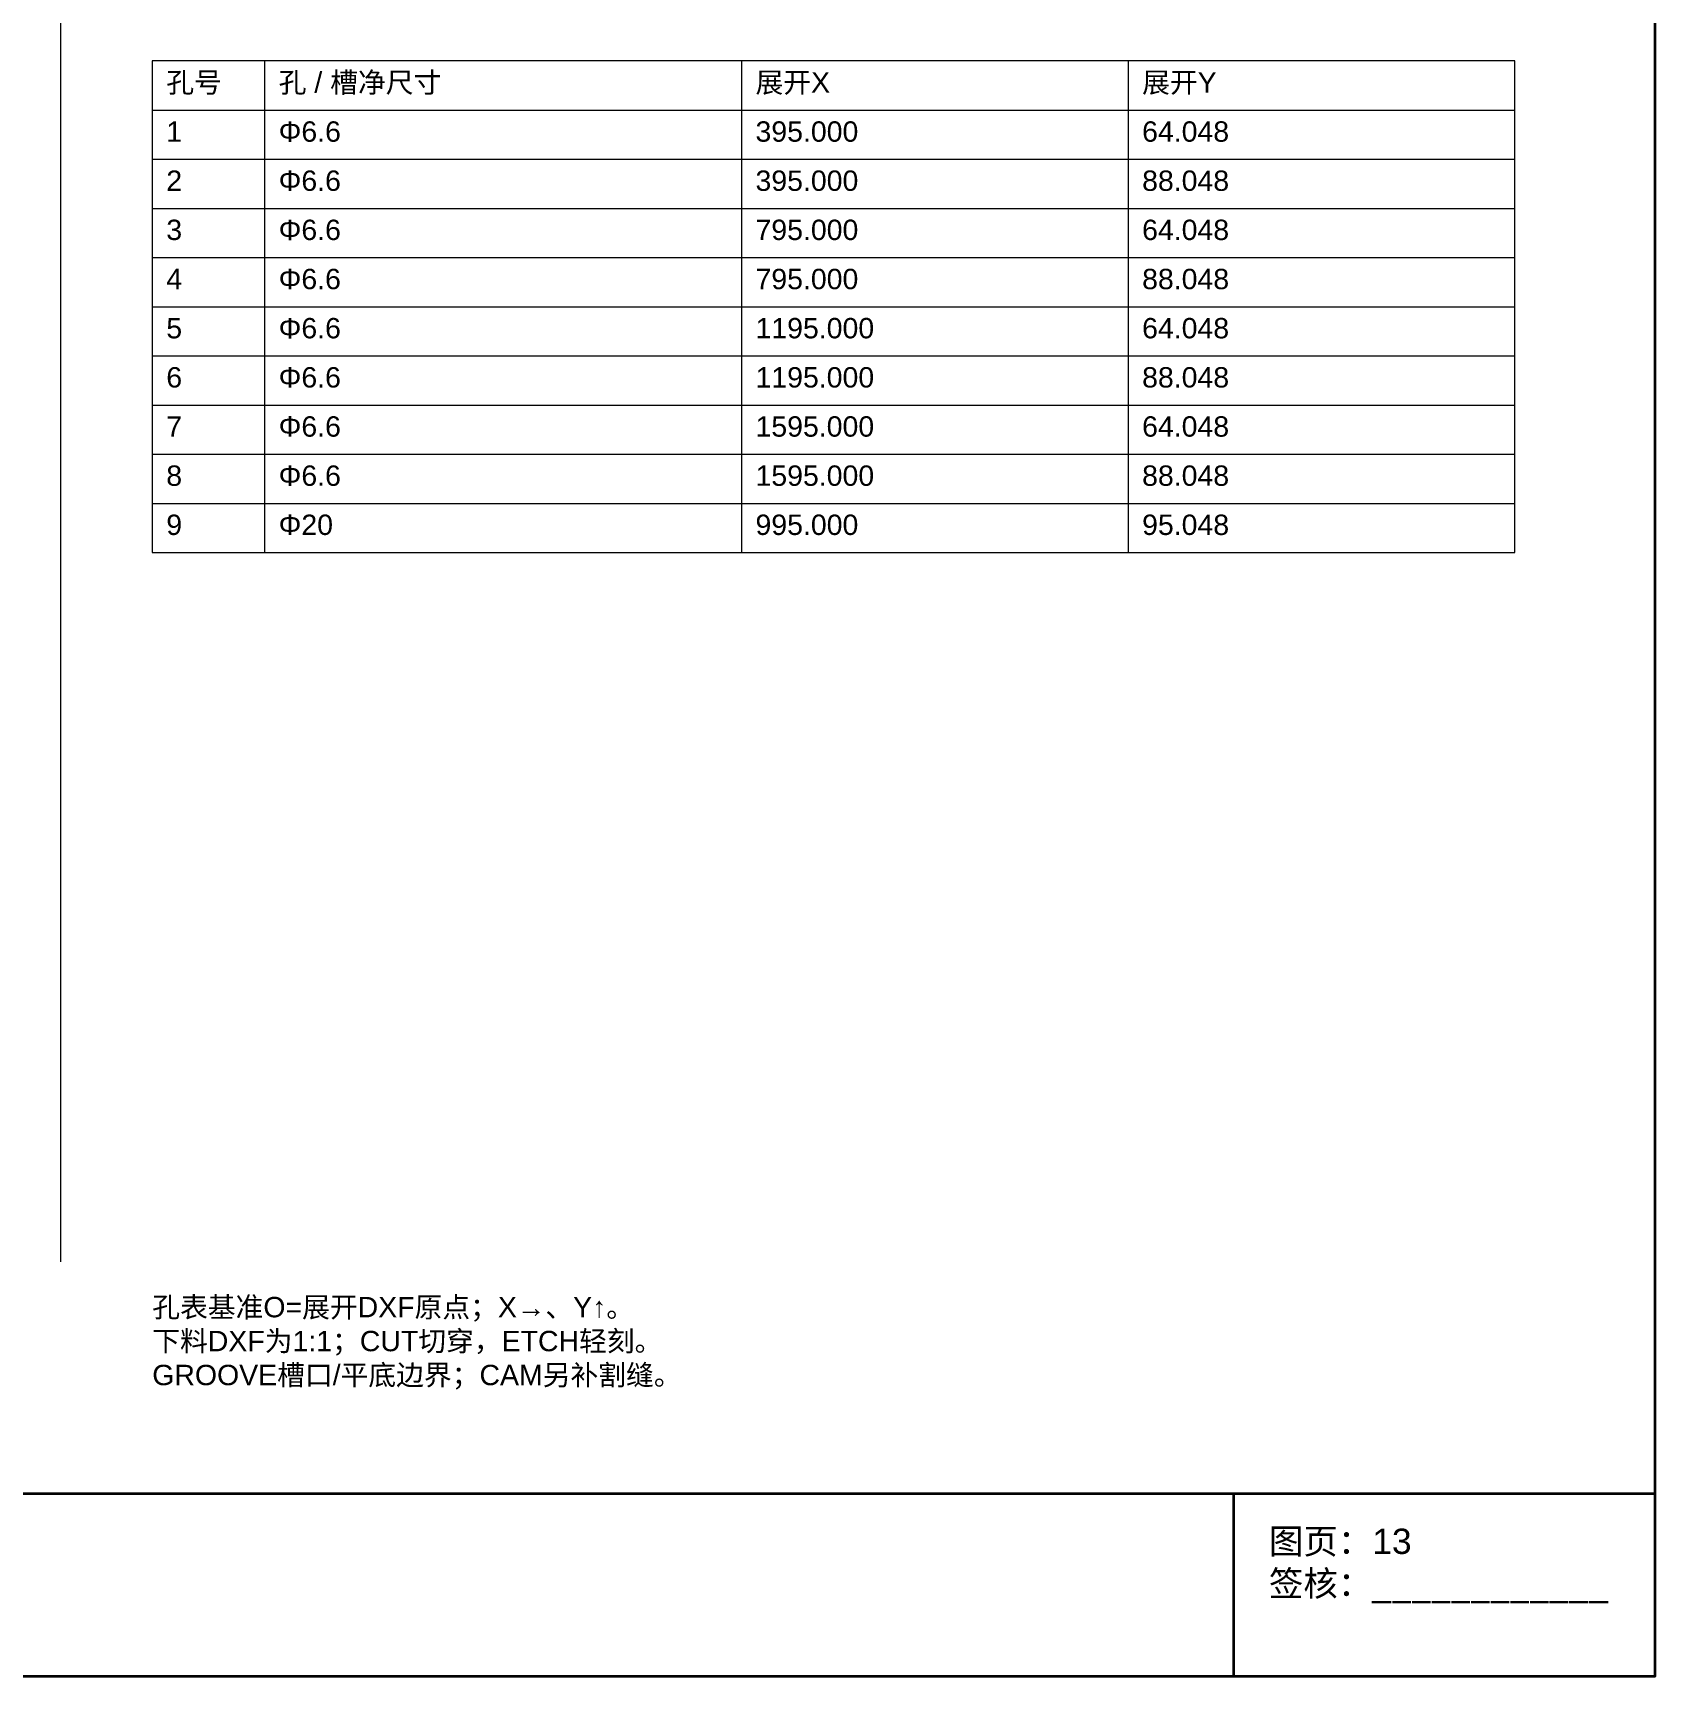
# Model space of a CAD drawing. Header units: millimetres. Extents: x 5 to 252589, y 5 to 415.
# Drawn here: x 144358 to 144589, y 5 to 239 of the extents above; entities that cross this region are included whole.
import ezdxf

# ---------------------------------------------------------------- set-up
doc = ezdxf.new("R2010")
doc.units = ezdxf.units.MM
for name, color, linetype, lineweight in [('DIM', 7, 'Continuous', 13), ('FRAME', 7, 'Continuous', 35), ('NOTE', 7, 'Continuous', 18)]:
    doc.layers.add(name, color=color, linetype=linetype, lineweight=lineweight)
doc.styles.add('CN', font='Arial Unicode.ttf')

msp = doc.modelspace()

# ---------------------------------------------------------------- linework, layer by layer
at = {"layer": 'DIM'}
for p, q in [((144362, 64), (144362, 388)), ((144391, 235), (144391, 165)), ((144458.9, 235), (144458.9, 165)), ((144513.95, 235), (144513.95, 165)), ((144375, 228), (144569, 228)), ((144375, 221), (144569, 221)), ((144375, 214), (144569, 214)), ((144375, 207), (144569, 207)), ((144375, 200), (144569, 200)), ((144375, 193), (144569, 193)), ((144375, 186), (144569, 186)), ((144375, 179), (144569, 179)), ((144375, 172), (144569, 172))]:
    msp.add_line(p, q, dxfattribs=at)
msp.add_lwpolyline([(144375, 165), (144569, 165), (144569, 235), (144375, 235)], close=True, dxfattribs=at)
at = {"layer": 'FRAME'}
for p, q in [((144005, 31), (144589, 31)), ((144529, 5), (144529, 31))]:
    msp.add_line(p, q, dxfattribs=at)
msp.add_lwpolyline([(144005, 5), (144589, 5), (144589, 415), (144005, 415)], close=True, dxfattribs=at)

# ---------------------------------------------------------------- texts
at = {"layer": 'NOTE', "attachment_point": 1, "style": 'CN'}
for s, insert, char_height, width in [('孔号', (144377, 233.4), 2.9, 12), ('孔 / 槽净尺寸', (144393, 233.4), 2.9, 63.9), ('展开X', (144460.9, 233.4), 2.9, 51.05), ('展开Y', (144515.95, 233.4), 2.9, 51.05), ('1', (144377, 226.4), 2.9, 12), ('Φ6.6', (144393, 226.4), 2.9, 63.9), ('395.000', (144460.9, 226.4), 2.9, 51.05), ('64.048', (144515.95, 226.4), 2.9, 51.05), ('2', (144377, 219.4), 2.9, 12), ('Φ6.6', (144393, 219.4), 2.9, 63.9), ('395.000', (144460.9, 219.4), 2.9, 51.05), ('88.048', (144515.95, 219.4), 2.9, 51.05), ('3', (144377, 212.4), 2.9, 12), ('Φ6.6', (144393, 212.4), 2.9, 63.9), ('795.000', (144460.9, 212.4), 2.9, 51.05), ('64.048', (144515.95, 212.4), 2.9, 51.05), ('4', (144377, 205.4), 2.9, 12), ('Φ6.6', (144393, 205.4), 2.9, 63.9), ('795.000', (144460.9, 205.4), 2.9, 51.05), ('88.048', (144515.95, 205.4), 2.9, 51.05), ('5', (144377, 198.4), 2.9, 12), ('Φ6.6', (144393, 198.4), 2.9, 63.9), ('1195.000', (144460.9, 198.4), 2.9, 51.05), ('64.048', (144515.95, 198.4), 2.9, 51.05), ('6', (144377, 191.4), 2.9, 12), ('Φ6.6', (144393, 191.4), 2.9, 63.9), ('1195.000', (144460.9, 191.4), 2.9, 51.05), ('88.048', (144515.95, 191.4), 2.9, 51.05), ('7', (144377, 184.4), 2.9, 12), ('Φ6.6', (144393, 184.4), 2.9, 63.9), ('1595.000', (144460.9, 184.4), 2.9, 51.05), ('64.048', (144515.95, 184.4), 2.9, 51.05), ('8', (144377, 177.4), 2.9, 12), ('Φ6.6', (144393, 177.4), 2.9, 63.9), ('1595.000', (144460.9, 177.4), 2.9, 51.05), ('88.048', (144515.95, 177.4), 2.9, 51.05), ('9', (144377, 170.4), 2.9, 12), ('Φ20', (144393, 170.4), 2.9, 63.9), ('995.000', (144460.9, 170.4), 2.9, 51.05), ('95.048', (144515.95, 170.4), 2.9, 51.05), ('孔表基准O=展开DXF原点；X→、Y↑。\\P下料DXF为1:1；CUT切穿，ETCH轻刻。\\PGROOVE槽口/平底边界；CAM另补割缝。', (144375, 59), 2.9, 202), ('图页：13\\P签核：____________', (144534, 26), 3.6, 55)]:
    msp.add_mtext(s, dxfattribs=dict(at, insert=insert, char_height=char_height, width=width))

doc.saveas('drawing.dxf')
